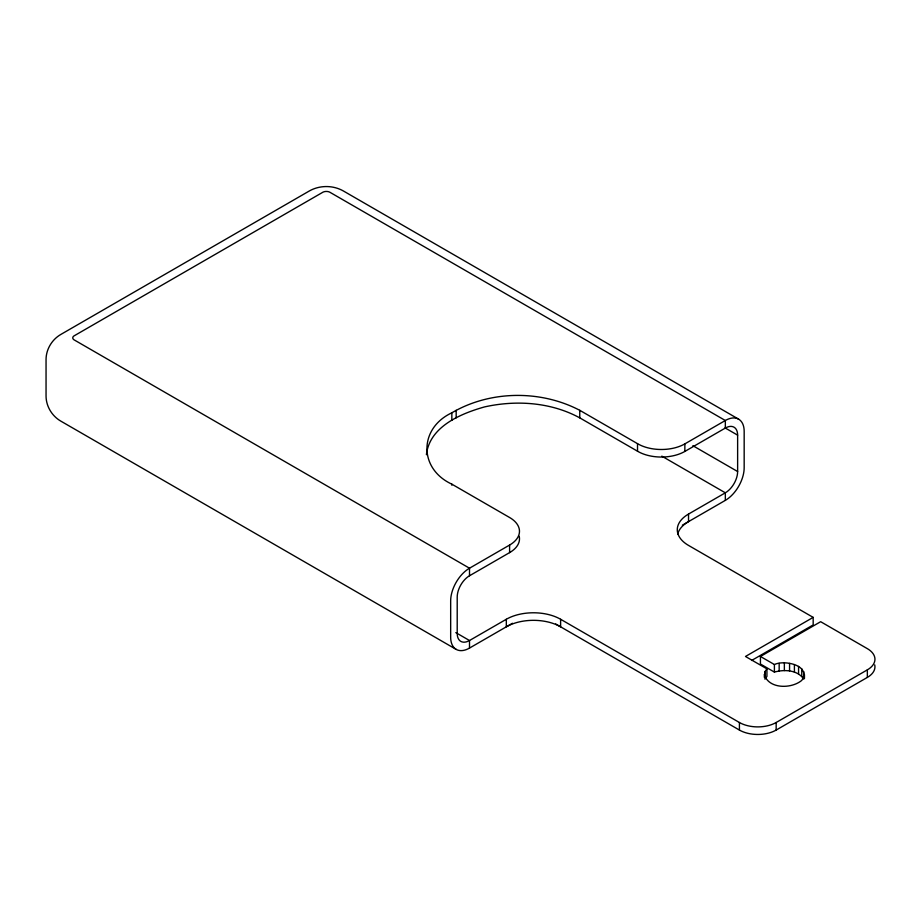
<?xml version="1.0" encoding="UTF-8"?>
<svg xmlns="http://www.w3.org/2000/svg" width="921" height="921" viewBox="0 0 921 921"><rect width="100%" height="100%" fill="white"/><g stroke="black" fill="none" stroke-linecap="round" stroke-linejoin="round"><path stroke-width="1.38" d="M725.334 500.368L725.334 492.816A17.384 10.039 -60 0 0 737.629 471.529L737.629 435.149A17.384 10.039 -60 0 0 725.334 428.058L725.334 420.506L329.545 192.063A5.238 3.028 0 0 0 323.167 192.063L73.83 336.015A5.238 3.028 0 0 0 73.83 339.699L469.503 568.211L509.601 545.048A33.743 19.479 0 0 0 509.601 517.51L451.843 484.158C418.571 468.777 418.733 428.323 451.843 412.804C490.122 390.32 540.558 389.79 579.758 410.305L637.516 443.657A33.202 19.168 0 0 0 684.856 443.876L725.334 420.506A26.64 15.381 -60 0 1 744.168 431.373L744.168 467.753A26.64 15.381 -60 0 1 725.334 500.368L682.357 525.189M426.4 454.721C429.554 426.607 460.673 413.633 484.527 406.921C516.186 399.875 550.954 402.166 579.758 417.858L637.516 451.209A33.202 19.168 0 0 0 684.856 451.428L725.334 428.058M764.269 677.188L764.96 671.593L766.928 668.853L745.48 656.466L813.174 617.381L813.174 624.933L751.628 660.472M803.768 679.157C797.609 669.832 784.22 669.302 774.4 672.088L760.435 664.018L760.435 656.466L774.4 664.536C784.623 659.563 811.355 665.503 801.8 680.343C791.576 688.977 768.805 689.242 764.269 674.598M512.479 623.264L469.503 648.073L469.503 640.521A17.384 10.039 -60 0 1 457.207 633.429L457.207 597.05A17.384 10.039 -60 0 1 469.503 575.763L509.601 552.612A33.743 19.479 0 0 0 519.202 536.287M760.435 656.466L820.657 621.698L867.34 648.649A25.972 15.001 0 0 1 867.34 669.866L776.161 722.501A25.972 15.001 0 0 1 739.425 722.501L560.613 619.269A38.394 22.162 0 0 0 506.32 619.269L469.503 640.521L455.803 632.612M813.174 617.381L688.528 545.416A38.394 22.162 0 0 1 688.528 514.068L725.334 492.816L661.808 456.137M555.674 623.978L739.425 730.065A25.972 15.001 0 0 0 776.161 730.065L867.34 677.419A25.972 15.001 0 0 0 874.731 664.858M738.654 419.182L343.372 190.969C333.022 185.086 319.691 185.086 309.341 190.969L60.901 334.404C52.002 339.492 46.062 349.301 46.05 359.604L46.05 395.972C46.062 406.276 52.002 416.085 60.901 421.173L456.183 649.397M725.195 427.977L737.629 435.149M692.88 445.695L737.629 471.529M867.34 669.866L867.34 677.419M804.459 674.598L804.459 678.489M803.768 671.593L803.768 678.075M801.765 668.796L801.765 676.348M798.565 666.401L798.565 673.953M794.409 664.548L794.409 672.111M789.562 663.396L789.562 670.948M784.358 662.993L784.358 670.557M779.166 663.396L779.166 670.948M776.161 722.501L776.161 730.065M774.4 664.536L774.4 672.088M766.928 668.853L766.928 676.405L764.96 679.157L764.96 671.593M739.425 722.501L739.425 730.065M688.528 514.068L688.528 521.62A38.394 22.162 0 0 0 677.683 534.088M684.856 443.876L684.856 451.428M637.516 443.657L637.516 451.209M579.758 410.305L579.758 417.858M560.613 619.269L560.613 626.821A38.394 22.162 0 0 0 506.32 626.821L506.32 619.269M509.601 545.048L509.601 552.612M469.503 575.763L469.503 568.211A26.64 15.381 -60 0 0 450.668 600.826L450.668 637.205A26.64 15.381 -60 0 0 469.503 648.073M456.171 410.305L456.171 417.858M451.843 412.804L451.843 420.367M451.843 484.158L451.843 485.24"/></g></svg>
